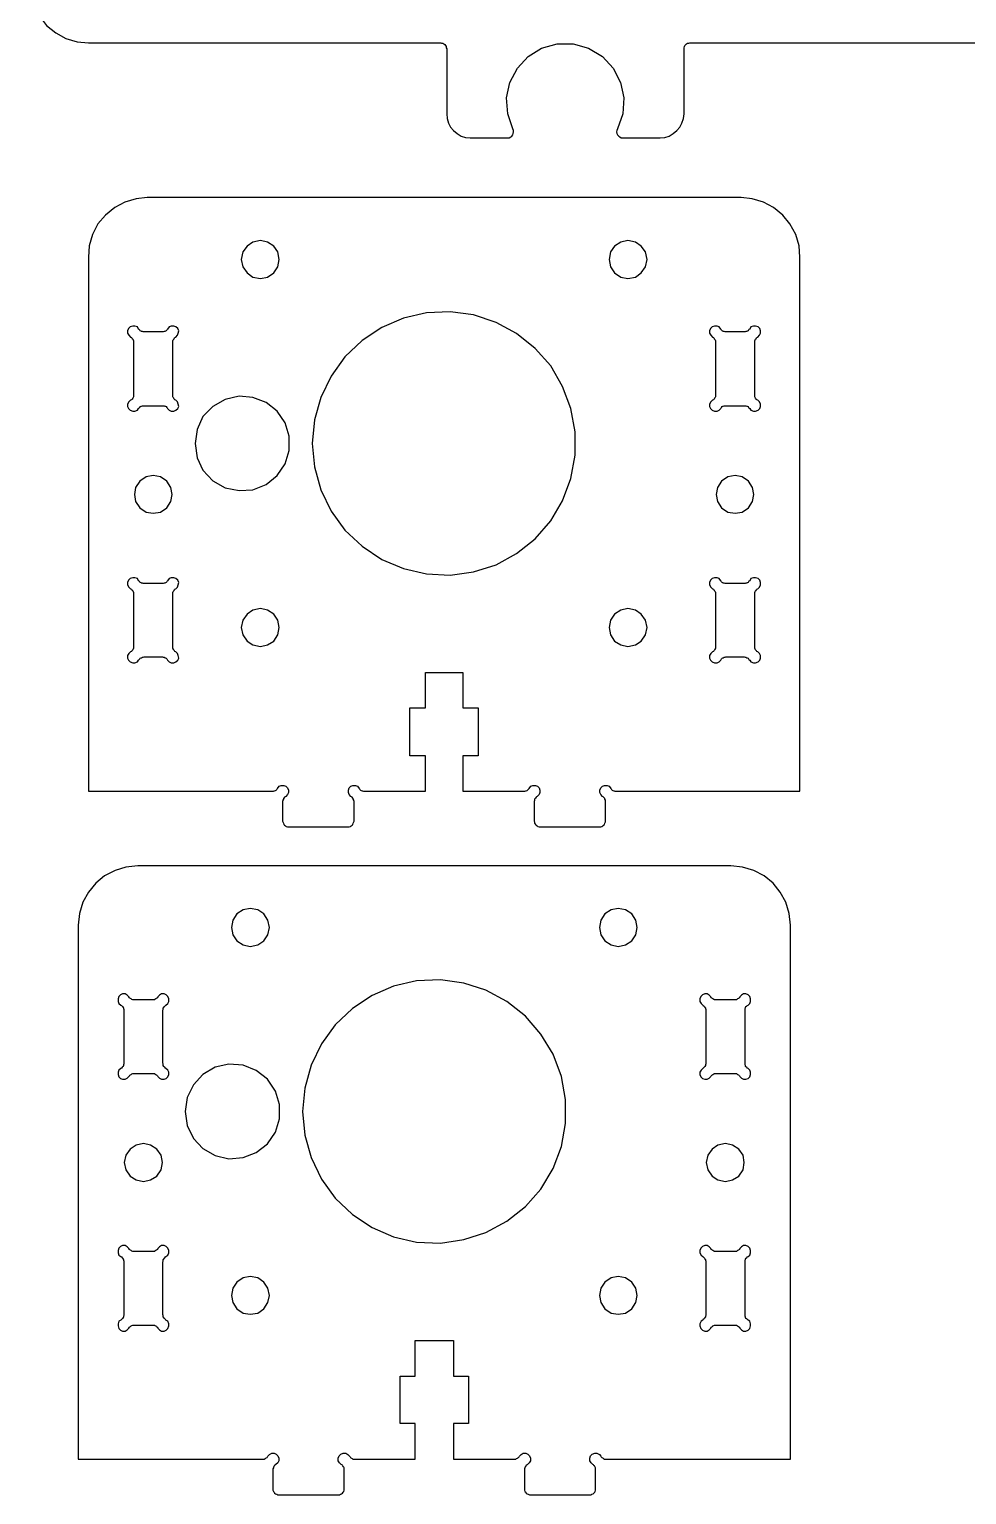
# Model space of a CAD drawing. Header units: inches. Extents: x 0 to 1189, y 0 to 841.
# Drawn here: x 269.7 to 348.7, y 284.6 to 408.1 of the extents above; entities that cross this region are included whole.
import ezdxf

# ---------------------------------------------------------------- set-up
doc = ezdxf.new("R2010")
doc.units = ezdxf.units.IN
doc.header["$MEASUREMENT"] = 0
doc.layers.add('Capa 1', color=7, linetype='Continuous')

msp = doc.modelspace()

# ---------------------------------------------------------------- linework, layer by layer
at = {"layer": 'Capa 1', "color": 7, "lineweight": 25, "true_color": 0xffffff}
for points in [[(269.73, 411.94), (269.8, 410.99), (270.12, 410.03), (270.58, 409.19), (271.18, 408.41), (271.96, 407.81), (272.8, 407.32), (273.76, 407.03), (274.71, 406.96)], [(274.71, 406.96), (304.41, 406.96)], [(304.41, 406.96), (304.48, 406.93), (304.59, 406.93), (304.66, 406.86), (304.76, 406.82), (304.8, 406.72), (304.87, 406.65), (304.87, 406.54), (304.91, 406.44)], [(304.91, 406.44), (304.91, 400.97)], [(310.48, 399.7), (310.06, 400.97), (309.95, 402.31), (310.23, 403.61), (310.87, 404.81), (311.78, 405.8), (312.91, 406.51), (314.22, 406.86), (315.56, 406.86), (316.87, 406.51), (318.03, 405.8), (318.95, 404.81), (319.55, 403.61), (319.83, 402.31), (319.76, 400.97), (319.3, 399.7)], [(324.91, 406.44), (324.91, 406.54), (324.94, 406.65), (324.98, 406.72), (325.05, 406.82), (325.12, 406.86), (325.19, 406.93), (325.3, 406.93), (325.4, 406.96)], [(324.91, 400.97), (324.91, 406.44)], [(325.4, 406.96), (474.42, 406.96)], [(304.91, 400.97), (304.94, 400.58), (305.05, 400.19), (305.22, 399.84), (305.47, 399.56), (305.79, 399.31), (306.14, 399.1), (306.49, 398.99), (306.88, 398.96)], [(322.9, 398.96), (323.29, 398.99), (323.67, 399.1), (323.99, 399.31), (324.31, 399.56), (324.56, 399.84), (324.73, 400.19), (324.87, 400.58), (324.91, 400.97)], [(306.88, 398.96), (310.06, 398.96)], [(310.06, 398.96), (310.16, 398.96), (310.3, 399.03), (310.41, 399.1), (310.48, 399.2), (310.52, 399.31), (310.55, 399.45), (310.55, 399.56), (310.48, 399.7)], [(319.3, 399.7), (319.26, 399.56), (319.23, 399.45), (319.26, 399.31), (319.3, 399.2), (319.41, 399.1), (319.51, 399.03), (319.62, 398.96), (319.76, 398.96)], [(319.76, 398.96), (322.9, 398.96)], [(279.68, 393.91), (278.73, 393.81), (277.78, 393.52), (276.93, 393.07), (276.15, 392.43), (275.52, 391.69), (275.06, 390.81), (274.78, 389.85), (274.71, 388.9)], [(329.71, 393.91), (279.68, 393.91)], [(334.68, 388.9), (334.61, 389.85), (334.33, 390.81), (333.83, 391.69), (333.23, 392.43), (332.46, 393.07), (331.61, 393.52), (330.66, 393.81), (329.71, 393.91)], [(287.58, 388.69), (287.73, 388.09), (288.08, 387.56), (288.57, 387.21), (289.21, 387.1), (289.81, 387.21), (290.34, 387.56), (290.69, 388.09), (290.79, 388.69), (290.69, 389.33), (290.34, 389.82), (289.81, 390.17), (289.21, 390.31), (288.57, 390.17), (288.08, 389.82), (287.73, 389.33), (287.58, 388.69)], [(318.59, 388.69), (318.7, 388.09), (319.05, 387.56), (319.58, 387.21), (320.18, 387.1), (320.82, 387.21), (321.31, 387.56), (321.66, 388.09), (321.8, 388.69), (321.66, 389.33), (321.31, 389.82), (320.82, 390.17), (320.18, 390.31), (319.58, 390.17), (319.05, 389.82), (318.7, 389.33), (318.59, 388.69)], [(274.71, 388.9), (274.71, 343.89)], [(334.68, 343.89), (334.68, 388.9)], [(293.58, 373.2), (293.76, 371.23), (294.29, 369.29), (295.17, 367.49), (296.33, 365.9), (297.78, 364.53), (299.44, 363.43), (301.27, 362.66), (303.21, 362.2), (305.19, 362.09), (307.16, 362.37), (309.07, 362.97), (310.8, 363.93), (312.35, 365.16), (313.69, 366.68), (314.68, 368.37), (315.38, 370.24), (315.74, 372.22), (315.74, 374.19), (315.38, 376.13), (314.68, 378), (313.69, 379.73), (312.35, 381.21), (310.8, 382.45), (309.07, 383.4), (307.16, 384.03), (305.19, 384.28), (303.21, 384.21), (301.27, 383.75), (299.44, 382.98), (297.78, 381.88), (296.33, 380.51), (295.17, 378.88), (294.29, 377.08), (293.76, 375.18), (293.58, 373.2)], [(278.94, 382.83), (278.84, 383.01), (278.62, 383.08), (278.45, 383.08), (278.24, 383.01), (278.09, 382.87), (278.02, 382.69), (278.02, 382.48), (278.13, 382.31), (278.27, 382.16)], [(279.4, 382.59), (279.33, 382.59), (279.26, 382.62), (279.19, 382.62), (279.15, 382.66), (279.08, 382.69), (279.05, 382.73), (278.98, 382.8), (278.94, 382.83)], [(281.38, 382.83), (281.34, 382.8), (281.31, 382.73), (281.27, 382.69), (281.2, 382.66), (281.16, 382.62), (281.09, 382.62), (281.02, 382.59), (280.95, 382.59)], [(282.08, 382.16), (282.22, 382.31), (282.29, 382.48), (282.33, 382.69), (282.26, 382.87), (282.08, 383.01), (281.9, 383.08), (281.69, 383.08), (281.52, 383.01), (281.38, 382.83)], [(328.01, 382.83), (327.87, 383.01), (327.7, 383.08), (327.48, 383.08), (327.27, 383.01), (327.13, 382.87), (327.06, 382.69), (327.06, 382.48), (327.17, 382.31), (327.31, 382.16)], [(328.44, 382.59), (328.37, 382.59), (328.3, 382.62), (328.22, 382.62), (328.19, 382.66), (328.12, 382.69), (328.08, 382.73), (328.05, 382.8), (328.01, 382.83)], [(330.45, 382.83), (330.38, 382.8), (330.34, 382.73), (330.31, 382.69), (330.24, 382.66), (330.2, 382.62), (330.13, 382.62), (330.06, 382.59), (329.99, 382.59)], [(331.12, 382.16), (331.26, 382.31), (331.36, 382.48), (331.36, 382.69), (331.29, 382.87), (331.15, 383.01), (330.94, 383.08), (330.76, 383.08), (330.55, 383.01), (330.45, 382.83)], [(278.27, 382.16), (278.34, 382.13), (278.38, 382.09), (278.41, 382.02), (278.45, 381.99), (278.48, 381.92), (278.52, 381.85), (278.52, 381.81), (278.52, 381.74)], [(278.52, 381.74), (278.52, 377.26)], [(280.95, 382.59), (279.4, 382.59)], [(281.83, 381.74), (281.83, 381.81), (281.83, 381.85), (281.87, 381.92), (281.9, 381.99), (281.94, 382.02), (281.98, 382.09), (282.01, 382.13), (282.08, 382.16)], [(281.83, 377.26), (281.83, 381.74)], [(327.31, 382.16), (327.38, 382.13), (327.41, 382.09), (327.45, 382.02), (327.48, 381.99), (327.52, 381.92), (327.55, 381.85), (327.55, 381.81), (327.55, 381.74)], [(327.55, 381.74), (327.55, 377.26)], [(329.99, 382.59), (328.44, 382.59)], [(330.87, 381.74), (330.87, 381.81), (330.87, 381.85), (330.91, 381.92), (330.94, 381.99), (330.98, 382.02), (331.01, 382.09), (331.05, 382.13), (331.12, 382.16)], [(330.87, 377.26), (330.87, 381.74)], [(278.27, 376.84), (278.13, 376.7), (278.02, 376.52), (278.02, 376.31), (278.09, 376.13), (278.24, 375.99), (278.45, 375.92), (278.62, 375.92), (278.84, 375.99), (278.94, 376.13)], [(278.52, 377.26), (278.52, 377.19), (278.52, 377.12), (278.48, 377.08), (278.45, 377.01), (278.41, 376.94), (278.38, 376.91), (278.34, 376.87), (278.27, 376.84)], [(281.38, 376.13), (281.52, 375.99), (281.69, 375.92), (281.9, 375.92), (282.08, 375.99), (282.26, 376.13), (282.33, 376.31), (282.29, 376.52), (282.22, 376.7), (282.08, 376.84)], [(282.08, 376.84), (282.01, 376.87), (281.98, 376.91), (281.94, 376.94), (281.9, 377.01), (281.87, 377.08), (281.83, 377.12), (281.83, 377.19), (281.83, 377.26)], [(283.7, 373.2), (283.88, 372), (284.37, 370.95), (285.19, 370.06), (286.24, 369.46), (287.41, 369.22), (288.57, 369.29), (289.7, 369.75), (290.62, 370.49), (291.29, 371.47), (291.64, 372.6), (291.64, 373.8), (291.29, 374.93), (290.62, 375.92), (289.7, 376.66), (288.57, 377.08), (287.41, 377.19), (286.24, 376.91), (285.19, 376.31), (284.37, 375.46), (283.88, 374.37), (283.7, 373.2)], [(327.31, 376.84), (327.17, 376.7), (327.06, 376.52), (327.06, 376.31), (327.13, 376.13), (327.27, 375.99), (327.48, 375.92), (327.7, 375.92), (327.87, 375.99), (328.01, 376.13)], [(327.55, 377.26), (327.55, 377.19), (327.55, 377.12), (327.52, 377.08), (327.48, 377.01), (327.45, 376.94), (327.41, 376.91), (327.38, 376.87), (327.31, 376.84)], [(330.45, 376.13), (330.55, 375.99), (330.76, 375.92), (330.94, 375.92), (331.15, 375.99), (331.29, 376.13), (331.36, 376.31), (331.36, 376.52), (331.26, 376.7), (331.12, 376.84)], [(331.12, 376.84), (331.05, 376.87), (331.01, 376.91), (330.98, 376.94), (330.94, 377.01), (330.91, 377.08), (330.87, 377.12), (330.87, 377.19), (330.87, 377.26)], [(278.94, 376.13), (278.98, 376.2), (279.05, 376.24), (279.08, 376.31), (279.15, 376.34), (279.19, 376.34), (279.26, 376.38), (279.33, 376.38), (279.4, 376.38)], [(279.4, 376.38), (280.95, 376.38)], [(280.95, 376.38), (281.02, 376.38), (281.09, 376.38), (281.16, 376.34), (281.2, 376.34), (281.27, 376.31), (281.31, 376.24), (281.34, 376.2), (281.38, 376.13)], [(328.01, 376.13), (328.05, 376.2), (328.08, 376.24), (328.12, 376.31), (328.19, 376.34), (328.22, 376.34), (328.3, 376.38), (328.37, 376.38), (328.44, 376.38)], [(328.44, 376.38), (329.99, 376.38)], [(329.99, 376.38), (330.06, 376.38), (330.13, 376.38), (330.2, 376.34), (330.24, 376.34), (330.31, 376.31), (330.34, 376.24), (330.38, 376.2), (330.45, 376.13)], [(278.59, 368.9), (278.69, 368.3), (279.05, 367.77), (279.58, 367.42), (280.18, 367.31), (280.78, 367.42), (281.31, 367.77), (281.66, 368.3), (281.76, 368.9), (281.66, 369.5), (281.31, 370.03), (280.78, 370.38), (280.18, 370.49), (279.58, 370.38), (279.05, 370.03), (278.69, 369.5), (278.59, 368.9)], [(327.62, 368.9), (327.73, 368.3), (328.08, 367.77), (328.61, 367.42), (329.21, 367.31), (329.81, 367.42), (330.34, 367.77), (330.69, 368.3), (330.8, 368.9), (330.69, 369.5), (330.34, 370.03), (329.81, 370.38), (329.21, 370.49), (328.61, 370.38), (328.08, 370.03), (327.73, 369.5), (327.62, 368.9)], [(278.94, 361.63), (278.84, 361.81), (278.62, 361.88), (278.45, 361.88), (278.24, 361.81), (278.09, 361.67), (278.02, 361.49), (278.02, 361.28), (278.13, 361.1), (278.27, 360.96)], [(282.08, 360.96), (282.22, 361.1), (282.29, 361.28), (282.33, 361.49), (282.26, 361.67), (282.08, 361.81), (281.9, 361.88), (281.69, 361.88), (281.52, 361.81), (281.38, 361.63)], [(328.01, 361.63), (327.87, 361.81), (327.7, 361.88), (327.48, 361.88), (327.27, 361.81), (327.13, 361.67), (327.06, 361.49), (327.06, 361.28), (327.17, 361.1), (327.31, 360.96)], [(331.12, 360.96), (331.26, 361.1), (331.36, 361.28), (331.36, 361.49), (331.29, 361.67), (331.15, 361.81), (330.94, 361.88), (330.76, 361.88), (330.55, 361.81), (330.45, 361.63)], [(278.27, 360.96), (278.34, 360.93), (278.38, 360.89), (278.41, 360.82), (278.45, 360.79), (278.48, 360.72), (278.52, 360.64), (278.52, 360.61), (278.52, 360.54)], [(278.52, 360.54), (278.52, 356.06)], [(279.4, 361.39), (279.33, 361.39), (279.26, 361.42), (279.19, 361.42), (279.15, 361.46), (279.08, 361.49), (279.05, 361.53), (278.98, 361.6), (278.94, 361.63)], [(280.95, 361.39), (279.4, 361.39)], [(281.38, 361.63), (281.34, 361.6), (281.31, 361.53), (281.27, 361.49), (281.2, 361.46), (281.16, 361.42), (281.09, 361.42), (281.02, 361.39), (280.95, 361.39)], [(281.83, 360.54), (281.83, 360.61), (281.83, 360.64), (281.87, 360.72), (281.9, 360.79), (281.94, 360.82), (281.98, 360.89), (282.01, 360.93), (282.08, 360.96)], [(281.83, 356.06), (281.83, 360.54)], [(327.31, 360.96), (327.38, 360.93), (327.41, 360.89), (327.45, 360.82), (327.48, 360.79), (327.52, 360.72), (327.55, 360.64), (327.55, 360.61), (327.55, 360.54)], [(327.55, 360.54), (327.55, 356.06)], [(328.44, 361.39), (328.37, 361.39), (328.3, 361.42), (328.22, 361.42), (328.19, 361.46), (328.12, 361.49), (328.08, 361.53), (328.05, 361.6), (328.01, 361.63)], [(329.99, 361.39), (328.44, 361.39)], [(330.45, 361.63), (330.38, 361.6), (330.34, 361.53), (330.31, 361.49), (330.24, 361.46), (330.2, 361.42), (330.13, 361.42), (330.06, 361.39), (329.99, 361.39)], [(330.87, 360.54), (330.87, 360.61), (330.87, 360.64), (330.91, 360.72), (330.94, 360.79), (330.98, 360.82), (331.01, 360.89), (331.05, 360.93), (331.12, 360.96)], [(330.87, 356.06), (330.87, 360.54)], [(287.58, 357.68), (287.73, 357.08), (288.08, 356.55), (288.57, 356.23), (289.21, 356.09), (289.81, 356.23), (290.34, 356.55), (290.69, 357.08), (290.79, 357.68), (290.69, 358.32), (290.34, 358.81), (289.81, 359.16), (289.21, 359.3), (288.57, 359.16), (288.08, 358.81), (287.73, 358.32), (287.58, 357.68)], [(318.59, 357.68), (318.7, 357.08), (319.05, 356.55), (319.58, 356.23), (320.18, 356.09), (320.82, 356.23), (321.31, 356.55), (321.66, 357.08), (321.8, 357.68), (321.66, 358.32), (321.31, 358.81), (320.82, 359.16), (320.18, 359.3), (319.58, 359.16), (319.05, 358.81), (318.7, 358.32), (318.59, 357.68)], [(278.27, 355.64), (278.13, 355.49), (278.02, 355.32), (278.02, 355.11), (278.09, 354.93), (278.24, 354.79), (278.45, 354.72), (278.62, 354.72), (278.84, 354.79), (278.94, 354.93)], [(278.52, 356.06), (278.52, 355.99), (278.52, 355.92), (278.48, 355.88), (278.45, 355.81), (278.41, 355.74), (278.38, 355.71), (278.34, 355.67), (278.27, 355.64)], [(281.38, 354.93), (281.52, 354.79), (281.69, 354.72), (281.9, 354.72), (282.08, 354.79), (282.26, 354.93), (282.33, 355.11), (282.29, 355.32), (282.22, 355.49), (282.08, 355.64)], [(282.08, 355.64), (282.01, 355.67), (281.98, 355.71), (281.94, 355.74), (281.9, 355.81), (281.87, 355.88), (281.83, 355.92), (281.83, 355.99), (281.83, 356.06)], [(327.31, 355.64), (327.17, 355.49), (327.06, 355.32), (327.06, 355.11), (327.13, 354.93), (327.27, 354.79), (327.48, 354.72), (327.7, 354.72), (327.87, 354.79), (328.01, 354.93)], [(327.55, 356.06), (327.55, 355.99), (327.55, 355.92), (327.52, 355.88), (327.48, 355.81), (327.45, 355.74), (327.41, 355.71), (327.38, 355.67), (327.31, 355.64)], [(330.45, 354.93), (330.55, 354.79), (330.76, 354.72), (330.94, 354.72), (331.15, 354.79), (331.29, 354.93), (331.36, 355.11), (331.36, 355.32), (331.26, 355.49), (331.12, 355.64)], [(331.12, 355.64), (331.05, 355.67), (331.01, 355.71), (330.98, 355.74), (330.94, 355.81), (330.91, 355.88), (330.87, 355.92), (330.87, 355.99), (330.87, 356.06)], [(278.94, 354.93), (278.98, 355), (279.05, 355.04), (279.08, 355.11), (279.15, 355.14), (279.19, 355.14), (279.26, 355.18), (279.33, 355.18), (279.4, 355.21)], [(279.4, 355.21), (280.95, 355.21)], [(280.95, 355.21), (281.02, 355.18), (281.09, 355.18), (281.16, 355.14), (281.2, 355.14), (281.27, 355.11), (281.31, 355.04), (281.34, 355), (281.38, 354.93)], [(328.01, 354.93), (328.05, 355), (328.08, 355.04), (328.12, 355.11), (328.19, 355.14), (328.22, 355.14), (328.3, 355.18), (328.37, 355.18), (328.44, 355.21)], [(328.44, 355.21), (329.99, 355.21)], [(329.99, 355.21), (330.06, 355.18), (330.13, 355.18), (330.2, 355.14), (330.24, 355.14), (330.31, 355.11), (330.34, 355.04), (330.38, 355), (330.45, 354.93)], [(303.11, 350.91), (303.11, 353.91)], [(303.11, 353.91), (306.28, 353.91)], [(306.28, 353.91), (306.28, 350.91)], [(301.8, 346.89), (301.8, 350.91)], [(301.8, 350.91), (303.11, 350.91)], [(306.28, 350.91), (307.55, 350.91)], [(307.55, 350.91), (307.55, 346.89)], [(303.11, 346.89), (301.8, 346.89)], [(303.11, 343.89), (303.11, 346.89)], [(307.55, 346.89), (306.28, 346.89)], [(306.28, 346.89), (306.28, 343.89)], [(274.71, 343.89), (290.23, 343.89)], [(290.23, 343.89), (290.3, 343.89), (290.37, 343.92), (290.41, 343.92), (290.48, 343.96), (290.55, 343.99), (290.58, 344.03), (290.62, 344.1), (290.65, 344.13)], [(290.65, 344.13), (290.79, 344.31), (290.97, 344.38), (291.18, 344.38), (291.36, 344.31), (291.5, 344.17), (291.57, 343.99), (291.57, 343.78), (291.5, 343.61), (291.36, 343.46)], [(291.36, 343.46), (291.29, 343.43), (291.25, 343.39), (291.18, 343.32), (291.15, 343.29), (291.15, 343.22), (291.11, 343.15), (291.11, 343.11), (291.08, 343.04)], [(296.83, 343.46), (296.69, 343.61), (296.62, 343.78), (296.62, 343.99), (296.69, 344.17), (296.83, 344.31), (297, 344.38), (297.22, 344.38), (297.39, 344.31), (297.53, 344.13)], [(297.11, 343.04), (297.07, 343.11), (297.07, 343.15), (297.04, 343.22), (297.04, 343.29), (297, 343.32), (296.93, 343.39), (296.9, 343.43), (296.83, 343.46)], [(297.53, 344.13), (297.57, 344.1), (297.6, 344.03), (297.64, 343.99), (297.71, 343.96), (297.78, 343.92), (297.82, 343.92), (297.89, 343.89), (297.96, 343.89)], [(297.96, 343.89), (303.11, 343.89)], [(306.28, 343.89), (311.43, 343.89)], [(311.43, 343.89), (311.5, 343.89), (311.57, 343.92), (311.61, 343.92), (311.68, 343.96), (311.71, 343.99), (311.78, 344.03), (311.82, 344.1), (311.86, 344.13)], [(311.86, 344.13), (312, 344.31), (312.17, 344.38), (312.38, 344.38), (312.56, 344.31), (312.7, 344.17), (312.77, 343.99), (312.77, 343.78), (312.7, 343.61), (312.53, 343.46)], [(312.53, 343.46), (312.49, 343.43), (312.46, 343.39), (312.38, 343.32), (312.35, 343.29), (312.31, 343.22), (312.31, 343.15), (312.31, 343.11), (312.28, 343.04)], [(318.03, 343.46), (317.89, 343.61), (317.82, 343.78), (317.82, 343.99), (317.89, 344.17), (318.03, 344.31), (318.21, 344.38), (318.42, 344.38), (318.59, 344.31), (318.73, 344.13)], [(318.28, 343.04), (318.28, 343.11), (318.28, 343.15), (318.24, 343.22), (318.24, 343.29), (318.21, 343.32), (318.13, 343.39), (318.1, 343.43), (318.03, 343.46)], [(318.73, 344.13), (318.77, 344.1), (318.81, 344.03), (318.84, 343.99), (318.91, 343.96), (318.98, 343.92), (319.02, 343.92), (319.09, 343.89), (319.16, 343.89)], [(319.16, 343.89), (334.68, 343.89)], [(291.08, 343.04), (291.08, 341.38)], [(297.11, 341.38), (297.11, 343.04)], [(312.28, 343.04), (312.28, 341.38)], [(318.28, 341.38), (318.28, 343.04)], [(291.08, 341.38), (291.11, 341.31), (291.15, 341.21), (291.18, 341.1), (291.25, 341.03), (291.32, 340.99), (291.39, 340.92), (291.5, 340.89), (291.61, 340.89)], [(291.61, 340.89), (296.58, 340.89)], [(296.58, 340.89), (296.69, 340.89), (296.79, 340.92), (296.86, 340.99), (296.93, 341.03), (297, 341.1), (297.04, 341.21), (297.07, 341.31), (297.11, 341.38)], [(312.28, 341.38), (312.31, 341.31), (312.31, 341.21), (312.38, 341.1), (312.46, 341.03), (312.53, 340.99), (312.6, 340.92), (312.7, 340.89), (312.81, 340.89)], [(312.81, 340.89), (317.78, 340.89)], [(317.78, 340.89), (317.89, 340.89), (317.99, 340.92), (318.06, 340.99), (318.13, 341.03), (318.21, 341.1), (318.24, 341.21), (318.28, 341.31), (318.28, 341.38)], [(278.87, 337.61), (277.88, 337.5), (276.97, 337.22), (276.08, 336.76), (275.34, 336.16), (274.71, 335.39), (274.25, 334.54), (273.97, 333.59), (273.86, 332.6)], [(328.86, 337.61), (278.87, 337.61)], [(333.87, 332.6), (333.76, 333.59), (333.48, 334.54), (333.02, 335.39), (332.42, 336.16), (331.65, 336.76), (330.8, 337.22), (329.85, 337.5), (328.86, 337.61)], [(286.77, 332.42), (286.88, 331.79), (287.23, 331.29), (287.76, 330.94), (288.36, 330.8), (289, 330.94), (289.49, 331.29), (289.84, 331.79), (289.98, 332.42), (289.84, 333.02), (289.49, 333.55), (289, 333.9), (288.36, 334.01), (287.76, 333.9), (287.23, 333.55), (286.88, 333.02), (286.77, 332.42)], [(317.78, 332.42), (317.89, 331.79), (318.24, 331.29), (318.77, 330.94), (319.37, 330.8), (319.97, 330.94), (320.5, 331.29), (320.85, 331.79), (320.96, 332.42), (320.85, 333.02), (320.5, 333.55), (319.97, 333.9), (319.37, 334.01), (318.77, 333.9), (318.24, 333.55), (317.89, 333.02), (317.78, 332.42)], [(273.86, 332.6), (273.86, 287.62)], [(333.87, 287.62), (333.87, 332.6)], [(292.77, 316.9), (292.95, 314.92), (293.48, 313.02), (294.36, 311.22), (295.52, 309.6), (296.97, 308.22), (298.63, 307.13), (300.43, 306.35), (302.37, 305.89), (304.38, 305.82), (306.35, 306.11), (308.22, 306.71), (309.99, 307.66), (311.54, 308.89), (312.84, 310.37), (313.87, 312.1), (314.57, 313.97), (314.92, 315.91), (314.92, 317.92), (314.57, 319.86), (313.87, 321.73), (312.84, 323.43), (311.54, 324.94), (309.99, 326.18), (308.22, 327.13), (306.35, 327.73), (304.38, 328.01), (302.37, 327.91), (300.43, 327.48), (298.63, 326.67), (296.97, 325.58), (295.52, 324.2), (294.36, 322.62), (293.48, 320.82), (292.95, 318.88), (292.77, 316.9)], [(278.13, 326.57), (277.99, 326.71), (277.81, 326.81), (277.6, 326.81), (277.42, 326.74), (277.28, 326.6), (277.21, 326.39), (277.21, 326.18), (277.28, 326), (277.46, 325.86)], [(278.55, 326.32), (278.52, 326.32), (278.45, 326.32), (278.38, 326.35), (278.31, 326.39), (278.27, 326.43), (278.2, 326.46), (278.17, 326.5), (278.13, 326.57)], [(280.14, 326.32), (278.55, 326.32)], [(280.56, 326.57), (280.53, 326.5), (280.49, 326.46), (280.42, 326.43), (280.39, 326.39), (280.32, 326.35), (280.28, 326.32), (280.21, 326.32), (280.14, 326.32)], [(281.23, 325.86), (281.41, 326), (281.48, 326.18), (281.48, 326.39), (281.41, 326.6), (281.27, 326.74), (281.09, 326.81), (280.88, 326.81), (280.71, 326.71), (280.56, 326.57)], [(327.17, 326.57), (327.02, 326.71), (326.85, 326.81), (326.67, 326.81), (326.46, 326.74), (326.32, 326.6), (326.25, 326.39), (326.25, 326.18), (326.35, 326), (326.5, 325.86)], [(327.62, 326.32), (327.55, 326.32), (327.48, 326.32), (327.41, 326.35), (327.34, 326.39), (327.31, 326.43), (327.24, 326.46), (327.2, 326.5), (327.17, 326.57)], [(329.18, 326.32), (327.62, 326.32)], [(329.6, 326.57), (329.57, 326.5), (329.53, 326.46), (329.49, 326.43), (329.42, 326.39), (329.35, 326.35), (329.32, 326.32), (329.25, 326.32), (329.18, 326.32)], [(330.31, 325.86), (330.45, 326), (330.52, 326.18), (330.52, 326.39), (330.45, 326.6), (330.31, 326.74), (330.13, 326.81), (329.92, 326.81), (329.74, 326.71), (329.6, 326.57)], [(277.46, 325.86), (277.5, 325.83), (277.57, 325.79), (277.6, 325.76), (277.64, 325.68), (277.67, 325.65), (277.67, 325.58), (277.71, 325.51), (277.71, 325.44)], [(277.71, 325.44), (277.71, 320.99)], [(280.99, 325.44), (281.02, 325.51), (281.02, 325.58), (281.02, 325.65), (281.06, 325.68), (281.09, 325.76), (281.16, 325.79), (281.2, 325.83), (281.23, 325.86)], [(280.99, 320.99), (280.99, 325.44)], [(326.5, 325.86), (326.53, 325.83), (326.6, 325.79), (326.64, 325.76), (326.67, 325.68), (326.71, 325.65), (326.71, 325.58), (326.74, 325.51), (326.74, 325.44)], [(326.74, 325.44), (326.74, 320.99)], [(330.06, 325.44), (330.06, 325.51), (330.06, 325.58), (330.09, 325.65), (330.09, 325.68), (330.13, 325.76), (330.2, 325.79), (330.24, 325.83), (330.31, 325.86)], [(330.06, 320.99), (330.06, 325.44)], [(277.46, 320.53), (277.28, 320.39), (277.21, 320.22), (277.21, 320.04), (277.28, 319.83), (277.42, 319.69), (277.6, 319.62), (277.81, 319.62), (277.99, 319.72), (278.13, 319.86)], [(277.71, 320.99), (277.71, 320.92), (277.67, 320.85), (277.67, 320.78), (277.64, 320.71), (277.6, 320.67), (277.57, 320.64), (277.5, 320.57), (277.46, 320.53)], [(278.13, 319.86), (278.17, 319.9), (278.2, 319.97), (278.27, 320), (278.31, 320.04), (278.38, 320.08), (278.45, 320.11), (278.52, 320.11), (278.55, 320.11)], [(278.55, 320.11), (280.14, 320.11)], [(280.14, 320.11), (280.21, 320.11), (280.28, 320.11), (280.32, 320.08), (280.39, 320.04), (280.42, 320), (280.49, 319.97), (280.53, 319.9), (280.56, 319.86)], [(280.56, 319.86), (280.71, 319.72), (280.88, 319.62), (281.09, 319.62), (281.27, 319.69), (281.41, 319.83), (281.48, 320.04), (281.48, 320.22), (281.41, 320.39), (281.23, 320.53)], [(281.23, 320.53), (281.2, 320.57), (281.16, 320.64), (281.09, 320.67), (281.06, 320.71), (281.02, 320.78), (281.02, 320.85), (281.02, 320.92), (280.99, 320.99)], [(282.86, 316.9), (283.03, 315.74), (283.56, 314.64), (284.37, 313.8), (285.4, 313.2), (286.56, 312.91), (287.76, 313.02), (288.85, 313.44), (289.81, 314.18), (290.48, 315.17), (290.83, 316.3), (290.83, 317.5), (290.48, 318.63), (289.81, 319.62), (288.85, 320.36), (287.76, 320.82), (286.56, 320.89), (285.4, 320.64), (284.37, 320.04), (283.56, 319.16), (283.03, 318.1), (282.86, 316.9)], [(326.5, 320.53), (326.35, 320.39), (326.25, 320.22), (326.25, 320.04), (326.32, 319.83), (326.46, 319.69), (326.67, 319.62), (326.85, 319.62), (327.02, 319.72), (327.17, 319.86)], [(326.74, 320.99), (326.74, 320.92), (326.71, 320.85), (326.71, 320.78), (326.67, 320.71), (326.64, 320.67), (326.6, 320.64), (326.53, 320.57), (326.5, 320.53)], [(327.17, 319.86), (327.2, 319.9), (327.24, 319.97), (327.31, 320), (327.34, 320.04), (327.41, 320.08), (327.48, 320.11), (327.55, 320.11), (327.62, 320.11)], [(327.62, 320.11), (329.18, 320.11)], [(329.18, 320.11), (329.25, 320.11), (329.32, 320.11), (329.35, 320.08), (329.42, 320.04), (329.49, 320), (329.53, 319.97), (329.57, 319.9), (329.6, 319.86)], [(329.6, 319.86), (329.74, 319.72), (329.92, 319.62), (330.13, 319.62), (330.31, 319.69), (330.45, 319.83), (330.52, 320.04), (330.52, 320.22), (330.45, 320.39), (330.31, 320.53)], [(330.31, 320.53), (330.24, 320.57), (330.2, 320.64), (330.13, 320.67), (330.09, 320.71), (330.09, 320.78), (330.06, 320.85), (330.06, 320.92), (330.06, 320.99)], [(277.74, 312.6), (277.88, 312), (278.24, 311.47), (278.73, 311.15), (279.36, 311.01), (279.96, 311.15), (280.49, 311.47), (280.85, 312), (280.95, 312.6), (280.85, 313.23), (280.49, 313.73), (279.96, 314.08), (279.36, 314.22), (278.73, 314.08), (278.24, 313.73), (277.88, 313.23), (277.74, 312.6)], [(326.78, 312.6), (326.92, 312), (327.27, 311.47), (327.77, 311.15), (328.4, 311.01), (329, 311.15), (329.53, 311.47), (329.88, 312), (329.99, 312.6), (329.88, 313.23), (329.53, 313.73), (329, 314.08), (328.4, 314.22), (327.77, 314.08), (327.27, 313.73), (326.92, 313.23), (326.78, 312.6)], [(278.13, 305.36), (277.99, 305.51), (277.81, 305.61), (277.6, 305.61), (277.42, 305.54), (277.28, 305.4), (277.21, 305.19), (277.21, 305.01), (277.28, 304.8), (277.46, 304.69)], [(278.55, 305.12), (278.52, 305.12), (278.45, 305.12), (278.38, 305.15), (278.31, 305.19), (278.27, 305.22), (278.2, 305.26), (278.17, 305.29), (278.13, 305.36)], [(280.14, 305.12), (278.55, 305.12)], [(280.56, 305.36), (280.53, 305.29), (280.49, 305.26), (280.42, 305.22), (280.39, 305.19), (280.32, 305.15), (280.28, 305.12), (280.21, 305.12), (280.14, 305.12)], [(281.23, 304.69), (281.41, 304.8), (281.48, 305.01), (281.48, 305.19), (281.41, 305.4), (281.27, 305.54), (281.09, 305.61), (280.88, 305.61), (280.71, 305.51), (280.56, 305.36)], [(327.17, 305.36), (327.02, 305.51), (326.85, 305.61), (326.67, 305.61), (326.46, 305.54), (326.32, 305.4), (326.25, 305.19), (326.25, 305.01), (326.35, 304.8), (326.5, 304.69)], [(327.62, 305.12), (327.55, 305.12), (327.48, 305.12), (327.41, 305.15), (327.34, 305.19), (327.31, 305.22), (327.24, 305.26), (327.2, 305.29), (327.17, 305.36)], [(329.18, 305.12), (327.62, 305.12)], [(329.6, 305.36), (329.57, 305.29), (329.53, 305.26), (329.49, 305.22), (329.42, 305.19), (329.35, 305.15), (329.32, 305.12), (329.25, 305.12), (329.18, 305.12)], [(330.31, 304.69), (330.45, 304.8), (330.52, 305.01), (330.52, 305.19), (330.45, 305.4), (330.31, 305.54), (330.13, 305.61), (329.92, 305.61), (329.74, 305.51), (329.6, 305.36)], [(277.46, 304.69), (277.5, 304.66), (277.57, 304.59), (277.6, 304.55), (277.64, 304.48), (277.67, 304.45), (277.67, 304.38), (277.71, 304.31), (277.71, 304.24)], [(277.71, 304.24), (277.71, 299.79)], [(280.99, 304.24), (281.02, 304.31), (281.02, 304.38), (281.02, 304.45), (281.06, 304.48), (281.09, 304.55), (281.16, 304.59), (281.2, 304.66), (281.23, 304.69)], [(280.99, 299.79), (280.99, 304.24)], [(326.5, 304.69), (326.53, 304.66), (326.6, 304.59), (326.64, 304.55), (326.67, 304.48), (326.71, 304.45), (326.71, 304.38), (326.74, 304.31), (326.74, 304.24)], [(326.74, 304.24), (326.74, 299.79)], [(330.06, 304.24), (330.06, 304.31), (330.06, 304.38), (330.09, 304.45), (330.09, 304.48), (330.13, 304.55), (330.2, 304.59), (330.24, 304.66), (330.31, 304.69)], [(330.06, 299.79), (330.06, 304.24)], [(286.77, 301.41), (286.88, 300.81), (287.23, 300.28), (287.76, 299.93), (288.36, 299.83), (289, 299.93), (289.49, 300.28), (289.84, 300.81), (289.98, 301.41), (289.84, 302.01), (289.49, 302.54), (289, 302.89), (288.36, 303), (287.76, 302.89), (287.23, 302.54), (286.88, 302.01), (286.77, 301.41)], [(317.78, 301.41), (317.89, 300.81), (318.24, 300.28), (318.77, 299.93), (319.37, 299.83), (319.97, 299.93), (320.5, 300.28), (320.85, 300.81), (320.96, 301.41), (320.85, 302.01), (320.5, 302.54), (319.97, 302.89), (319.37, 303), (318.77, 302.89), (318.24, 302.54), (317.89, 302.01), (317.78, 301.41)], [(277.46, 299.33), (277.28, 299.23), (277.21, 299.01), (277.21, 298.84), (277.28, 298.63), (277.42, 298.49), (277.6, 298.41), (277.81, 298.41), (277.99, 298.52), (278.13, 298.66)], [(277.71, 299.79), (277.71, 299.72), (277.67, 299.65), (277.67, 299.58), (277.64, 299.54), (277.6, 299.47), (277.57, 299.44), (277.5, 299.37), (277.46, 299.33)], [(278.13, 298.66), (278.17, 298.73), (278.2, 298.77), (278.27, 298.8), (278.31, 298.84), (278.38, 298.87), (278.45, 298.91), (278.52, 298.91), (278.55, 298.91)], [(278.55, 298.91), (280.14, 298.91)], [(280.14, 298.91), (280.21, 298.91), (280.28, 298.91), (280.32, 298.87), (280.39, 298.84), (280.42, 298.8), (280.49, 298.77), (280.53, 298.73), (280.56, 298.66)], [(280.56, 298.66), (280.71, 298.52), (280.88, 298.41), (281.09, 298.41), (281.27, 298.49), (281.41, 298.63), (281.48, 298.84), (281.48, 299.01), (281.41, 299.23), (281.23, 299.33)], [(281.23, 299.33), (281.2, 299.37), (281.16, 299.44), (281.09, 299.47), (281.06, 299.54), (281.02, 299.58), (281.02, 299.65), (281.02, 299.72), (280.99, 299.79)], [(326.5, 299.33), (326.35, 299.23), (326.25, 299.01), (326.25, 298.84), (326.32, 298.63), (326.46, 298.49), (326.67, 298.41), (326.85, 298.41), (327.02, 298.52), (327.17, 298.66)], [(326.74, 299.79), (326.74, 299.72), (326.71, 299.65), (326.71, 299.58), (326.67, 299.54), (326.64, 299.47), (326.6, 299.44), (326.53, 299.37), (326.5, 299.33)], [(327.17, 298.66), (327.2, 298.73), (327.24, 298.77), (327.31, 298.8), (327.34, 298.84), (327.41, 298.87), (327.48, 298.91), (327.55, 298.91), (327.62, 298.91)], [(327.62, 298.91), (329.18, 298.91)], [(329.18, 298.91), (329.25, 298.91), (329.32, 298.91), (329.35, 298.87), (329.42, 298.84), (329.49, 298.8), (329.53, 298.77), (329.57, 298.73), (329.6, 298.66)], [(329.6, 298.66), (329.74, 298.52), (329.92, 298.41), (330.13, 298.41), (330.31, 298.49), (330.45, 298.63), (330.52, 298.84), (330.52, 299.01), (330.45, 299.23), (330.31, 299.33)], [(330.31, 299.33), (330.24, 299.37), (330.2, 299.44), (330.13, 299.47), (330.09, 299.54), (330.09, 299.58), (330.06, 299.65), (330.06, 299.72), (330.06, 299.79)], [(302.26, 297.6), (305.47, 297.6)], [(302.26, 294.6), (302.26, 297.6)], [(305.47, 297.6), (305.47, 294.6)], [(300.99, 294.6), (302.26, 294.6)], [(300.99, 290.62), (300.99, 294.6)], [(305.47, 294.6), (306.74, 294.6)], [(306.74, 294.6), (306.74, 290.62)], [(302.26, 290.62), (300.99, 290.62)], [(302.26, 287.62), (302.26, 290.62)], [(306.74, 290.62), (305.47, 290.62)], [(305.47, 290.62), (305.47, 287.62)], [(289.42, 287.62), (289.45, 287.62), (289.52, 287.62), (289.6, 287.66), (289.67, 287.69), (289.7, 287.73), (289.77, 287.76), (289.81, 287.8), (289.84, 287.87)], [(289.84, 287.87), (289.98, 288.01), (290.16, 288.11), (290.37, 288.11), (290.55, 288.04), (290.69, 287.9), (290.76, 287.69), (290.76, 287.48), (290.69, 287.3), (290.51, 287.16)], [(296.02, 287.16), (295.87, 287.3), (295.77, 287.48), (295.77, 287.69), (295.84, 287.9), (295.98, 288.04), (296.19, 288.11), (296.4, 288.11), (296.58, 288.01), (296.72, 287.87)], [(296.72, 287.87), (296.76, 287.8), (296.79, 287.76), (296.83, 287.73), (296.9, 287.69), (296.93, 287.66), (297, 287.62), (297.07, 287.62), (297.14, 287.62)], [(310.62, 287.62), (310.66, 287.62), (310.73, 287.62), (310.8, 287.66), (310.87, 287.69), (310.9, 287.73), (310.97, 287.76), (311.01, 287.8), (311.04, 287.87)], [(311.04, 287.87), (311.19, 288.01), (311.36, 288.11), (311.57, 288.11), (311.75, 288.04), (311.89, 287.9), (311.96, 287.69), (311.96, 287.48), (311.86, 287.3), (311.71, 287.16)], [(317.22, 287.16), (317.08, 287.3), (316.97, 287.48), (316.97, 287.69), (317.04, 287.9), (317.18, 288.04), (317.39, 288.11), (317.57, 288.11), (317.78, 288.01), (317.89, 287.87)], [(317.89, 287.87), (317.92, 287.8), (317.99, 287.76), (318.03, 287.73), (318.1, 287.69), (318.13, 287.66), (318.21, 287.62), (318.28, 287.62), (318.35, 287.62)], [(273.86, 287.62), (289.42, 287.62)], [(290.51, 287.16), (290.48, 287.13), (290.41, 287.09), (290.37, 287.06), (290.34, 286.98), (290.3, 286.95), (290.3, 286.88), (290.27, 286.81), (290.27, 286.74)], [(290.27, 286.74), (290.27, 285.12)], [(296.26, 286.74), (296.26, 286.81), (296.26, 286.88), (296.23, 286.95), (296.19, 286.98), (296.16, 287.06), (296.12, 287.09), (296.09, 287.13), (296.02, 287.16)], [(296.26, 285.12), (296.26, 286.74)], [(297.14, 287.62), (302.26, 287.62)], [(305.47, 287.62), (310.62, 287.62)], [(311.71, 287.16), (311.68, 287.13), (311.61, 287.09), (311.57, 287.06), (311.54, 286.98), (311.5, 286.95), (311.5, 286.88), (311.47, 286.81), (311.47, 286.74)], [(311.47, 286.74), (311.47, 285.12)], [(317.46, 286.74), (317.46, 286.81), (317.46, 286.88), (317.43, 286.95), (317.39, 286.98), (317.36, 287.06), (317.32, 287.09), (317.29, 287.13), (317.22, 287.16)], [(317.46, 285.12), (317.46, 286.74)], [(318.35, 287.62), (333.87, 287.62)], [(290.27, 285.12), (290.27, 285.01), (290.3, 284.9), (290.37, 284.83), (290.41, 284.76), (290.48, 284.69), (290.58, 284.66), (290.69, 284.62), (290.76, 284.62)], [(290.76, 284.62), (295.77, 284.62)], [(295.77, 284.62), (295.87, 284.62), (295.95, 284.66), (296.05, 284.69), (296.12, 284.76), (296.19, 284.83), (296.23, 284.9), (296.26, 285.01), (296.26, 285.12)], [(311.47, 285.12), (311.47, 285.01), (311.5, 284.9), (311.57, 284.83), (311.61, 284.76), (311.68, 284.69), (311.78, 284.66), (311.89, 284.62), (311.96, 284.62)], [(311.96, 284.62), (316.97, 284.62)], [(316.97, 284.62), (317.08, 284.62), (317.15, 284.66), (317.25, 284.69), (317.32, 284.76), (317.39, 284.83), (317.43, 284.9), (317.46, 285.01), (317.46, 285.12)]]:
    msp.add_lwpolyline(points, dxfattribs=at)

doc.saveas('drawing.dxf')
